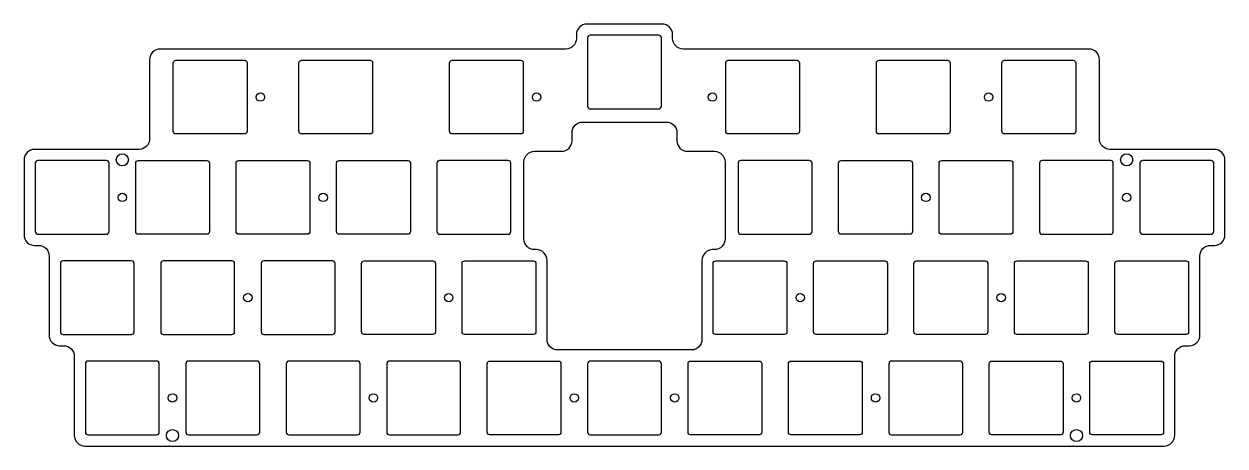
# Model space of a CAD drawing. Header units: millimetres. Extents: x -114 to 114, y -40 to 40.
import ezdxf

# ---------------------------------------------------------------- set-up
doc = ezdxf.new("R2010")
doc.units = ezdxf.units.MM
doc.layers.get('0').update_dxf_attribs({"linetype": 'CONTINUOUS'})

msp = doc.modelspace()

# ---------------------------------------------------------------- linework, layer by layer
for points in [[(-11.12, 35), (-88.09, 35, 0.414214), (-90.09, 33), (-90.09, 17.95, -0.414214), (-92.09, 15.95), (-111.9, 15.95, 0.414214), (-113.9, 13.95), (-113.9, -0.3, 0.414214), (-111.9, -2.3), (-111.14, -2.3, -0.414214), (-109.14, -4.3), (-109.14, -19.35, 0.414214), (-107.14, -21.35), (-106.37, -21.35, -0.414214), (-104.37, -23.35), (-104.37, -38.4, 0.414214), (-102.37, -40.4), (102.37, -40.4, 0.414214), (104.37, -38.4), (104.37, -23.35, -0.414214), (106.37, -21.35), (107.14, -21.35, 0.414214), (109.14, -19.35), (109.14, -4.3, -0.414214), (111.14, -2.3), (111.9, -2.3, 0.414214), (113.9, -0.3), (113.9, 13.95, 0.414214), (111.9, 15.95), (92.09, 15.95, -0.414214), (90.09, 17.95), (90.09, 33, 0.414214), (88.09, 35), (11.12, 35, -0.414214), (9.12, 37), (9.12, 37.76, 0.414214), (7.12, 39.76), (-7.12, 39.76, 0.414214), (-9.12, 37.76), (-9.12, 37, -0.414214)], [(-7, 37.14), (-7, 24.14, 0.414214), (-6.5, 23.64), (6.5, 23.64, 0.414214), (7, 24.14), (7, 37.14, 0.414214), (6.5, 37.64), (-6.5, 37.64, 0.414214)], [(-85.58, 19.38), (-85.58, 32.38, -0.414214), (-85.08, 32.88), (-72.08, 32.88, -0.414214), (-71.58, 32.38), (-71.58, 19.38, -0.414214), (-72.08, 18.88), (-85.08, 18.88, -0.414214)], [(-48.27, 18.88), (-61.27, 18.88, -0.414214), (-61.77, 19.38), (-61.77, 32.38, -0.414214), (-61.27, 32.88), (-48.27, 32.88, -0.414214), (-47.77, 32.38), (-47.77, 19.38, -0.414214)], [(-32.69, 32.88), (-19.69, 32.88, -0.414214), (-19.19, 32.38), (-19.19, 19.38, -0.414214), (-19.69, 18.88), (-32.69, 18.88, -0.414214), (-33.19, 19.38), (-33.19, 32.38, -0.414214)], [(32.69, 32.88, -0.414214), (33.19, 32.38), (33.19, 19.38, -0.414214), (32.69, 18.88), (19.69, 18.88, -0.414214), (19.19, 19.38), (19.19, 32.38, -0.414214), (19.69, 32.88)], [(61.27, 32.88, -0.414214), (61.77, 32.38), (61.77, 19.38, -0.414214), (61.27, 18.88), (48.27, 18.88, -0.414214), (47.77, 19.38), (47.77, 32.38, -0.414214), (48.27, 32.88)], [(72.08, 18.88, -0.414214), (71.58, 19.38), (71.58, 32.38, -0.414214), (72.08, 32.88), (85.08, 32.88, -0.414214), (85.58, 32.38), (85.58, 19.38, -0.414214), (85.08, 18.88)], [(19.07, 13.58), (19.07, -1.1, -0.414214), (17.07, -3.1), (16.69, -3.1, 0.414214), (14.69, -5.1), (14.69, -20.15, -0.414214), (12.69, -22.15), (-12.69, -22.15, -0.414214), (-14.69, -20.15), (-14.69, -5.1, 0.414214), (-16.69, -3.1), (-17.07, -3.1, -0.414214), (-19.07, -1.1), (-19.07, 13.58, -0.414214), (-17.07, 15.58), (-11.94, 15.58, 0.414214), (-9.94, 17.58), (-9.94, 19.14, -0.414214), (-7.94, 21.14), (7.94, 21.14, -0.414214), (9.94, 19.14), (9.94, 17.58, 0.414214), (11.94, 15.58), (17.07, 15.58, -0.414214)], [(-111.27, -0.17), (-98.27, -0.17, 0.414214), (-97.77, 0.33), (-97.77, 13.33, 0.414214), (-98.27, 13.83), (-111.27, 13.83, 0.414214), (-111.77, 13.33), (-111.77, 0.33, 0.414214)], [(-78.72, 13.33), (-78.72, 0.33, -0.414214), (-79.22, -0.17), (-92.22, -0.17, -0.414214), (-92.72, 0.33), (-92.72, 13.33, -0.414214), (-92.22, 13.83), (-79.22, 13.83, -0.414214)], [(-73.17, 13.83), (-60.17, 13.83, -0.414214), (-59.67, 13.33), (-59.67, 0.33, -0.414214), (-60.17, -0.17), (-73.17, -0.17, -0.414214), (-73.67, 0.33), (-73.67, 13.33, -0.414214)], [(-40.62, 13.33), (-40.62, 0.33, -0.414214), (-41.12, -0.17), (-54.12, -0.17, -0.414214), (-54.62, 0.33), (-54.62, 13.33, -0.414214), (-54.12, 13.83), (-41.12, 13.83, -0.414214)], [(-22.07, -0.17, 0.414214), (-21.57, 0.33), (-21.57, 13.33, 0.414214), (-22.07, 13.83), (-35.07, 13.83, 0.414214), (-35.57, 13.33), (-35.57, 0.33, 0.414214), (-35.07, -0.17)], [(35.57, 0.33), (35.57, 13.33, 0.414214), (35.07, 13.83), (22.07, 13.83, 0.414214), (21.57, 13.33), (21.57, 0.33, 0.414214), (22.07, -0.17), (35.07, -0.17, 0.414214)], [(54.12, 13.83, -0.414214), (54.62, 13.33), (54.62, 0.33, -0.414214), (54.12, -0.17), (41.12, -0.17, -0.414214), (40.62, 0.33), (40.62, 13.33, -0.414214), (41.12, 13.83)], [(73.17, -0.17), (60.17, -0.17, -0.414214), (59.67, 0.33), (59.67, 13.33, -0.414214), (60.17, 13.83), (73.17, 13.83, -0.414214), (73.67, 13.33), (73.67, 0.33, -0.414214)], [(78.72, 13.33), (78.72, 0.33, 0.414214), (79.22, -0.17), (92.22, -0.17, 0.414214), (92.72, 0.33), (92.72, 13.33, 0.414214), (92.22, 13.83), (79.22, 13.83, 0.414214)], [(98.27, -0.17), (111.27, -0.17, 0.414214), (111.77, 0.33), (111.77, 13.33, 0.414214), (111.27, 13.83), (98.27, 13.83, 0.414214), (97.77, 13.33), (97.77, 0.33, 0.414214)], [(-93.51, -5.22), (-106.51, -5.22, 0.414214), (-107.01, -5.72), (-107.01, -18.72, 0.414214), (-106.51, -19.22), (-93.51, -19.22, 0.414214), (-93.01, -18.72), (-93.01, -5.72, 0.414214)], [(-87.96, -18.72, 0.414214), (-87.46, -19.22), (-74.46, -19.22, 0.414214), (-73.96, -18.72), (-73.96, -5.72, 0.414214), (-74.46, -5.22), (-87.46, -5.22, 0.414214), (-87.96, -5.72)], [(-68.91, -5.72), (-68.91, -18.72, 0.414214), (-68.41, -19.22), (-55.41, -19.22, 0.414214), (-54.91, -18.72), (-54.91, -5.72, 0.414214), (-55.41, -5.22), (-68.41, -5.22, 0.414214)], [(-49.36, -19.22, -0.414214), (-49.86, -18.72), (-49.86, -5.72, -0.414214), (-49.36, -5.22), (-36.36, -5.22, -0.414214), (-35.86, -5.72), (-35.86, -18.72, -0.414214), (-36.36, -19.22)], [(-30.81, -18.72), (-30.81, -5.72, -0.414214), (-30.31, -5.22), (-17.31, -5.22, -0.414214), (-16.81, -5.72), (-16.81, -18.72, -0.414214), (-17.31, -19.22), (-30.31, -19.22, -0.414214)], [(17.31, -5.22), (30.31, -5.22, -0.414214), (30.81, -5.72), (30.81, -18.72, -0.414214), (30.31, -19.22), (17.31, -19.22, -0.414214), (16.81, -18.72), (16.81, -5.72, -0.414214)], [(49.36, -19.22), (36.36, -19.22, -0.414214), (35.86, -18.72), (35.86, -5.72, -0.414214), (36.36, -5.22), (49.36, -5.22, -0.414214), (49.86, -5.72), (49.86, -18.72, -0.414214)], [(55.41, -19.22, -0.414214), (54.91, -18.72), (54.91, -5.72, -0.414214), (55.41, -5.22), (68.41, -5.22, -0.414214), (68.91, -5.72), (68.91, -18.72, -0.414214), (68.41, -19.22)], [(73.96, -5.72, -0.414214), (74.46, -5.22), (87.46, -5.22, -0.414214), (87.96, -5.72), (87.96, -18.72, -0.414214), (87.46, -19.22), (74.46, -19.22, -0.414214), (73.96, -18.72)], [(93.01, -5.72, -0.414214), (93.51, -5.22), (106.51, -5.22, -0.414214), (107.01, -5.72), (107.01, -18.72, -0.414214), (106.51, -19.22), (93.51, -19.22, -0.414214), (93.01, -18.72)], [(-88.25, -37.77), (-88.25, -24.77, 0.414214), (-88.75, -24.27), (-101.75, -24.27, 0.414214), (-102.25, -24.77), (-102.25, -37.77, 0.414214), (-101.75, -38.27), (-88.75, -38.27, 0.414214)], [(-82.7, -38.27), (-69.7, -38.27, 0.414214), (-69.2, -37.77), (-69.2, -24.77, 0.414214), (-69.7, -24.27), (-82.7, -24.27, 0.414214), (-83.2, -24.77), (-83.2, -37.77, 0.414214)], [(-50.15, -37.77), (-50.15, -24.77, 0.414214), (-50.65, -24.27), (-63.65, -24.27, 0.414214), (-64.15, -24.77), (-64.15, -37.77, 0.414214), (-63.65, -38.27), (-50.65, -38.27, 0.414214)], [(-44.6, -24.27, 0.414214), (-45.1, -24.77), (-45.1, -37.77, 0.414214), (-44.6, -38.27), (-31.6, -38.27, 0.414214), (-31.1, -37.77), (-31.1, -24.77, 0.414214), (-31.6, -24.27)], [(-26.05, -24.77, -0.414214), (-25.55, -24.27), (-12.55, -24.27, -0.414214), (-12.05, -24.77), (-12.05, -37.77, -0.414214), (-12.55, -38.27), (-25.55, -38.27, -0.414214), (-26.05, -37.77)], [(-6.5, -38.27), (6.5, -38.27, 0.414214), (7, -37.77), (7, -24.77, 0.414214), (6.5, -24.27), (-6.5, -24.27, 0.414214), (-7, -24.77), (-7, -37.77, 0.414214)], [(25.55, -24.27, -0.414214), (26.05, -24.77), (26.05, -37.77, -0.414214), (25.55, -38.27), (12.55, -38.27, -0.414214), (12.05, -37.77), (12.05, -24.77, -0.414214), (12.55, -24.27)], [(31.6, -24.27), (44.6, -24.27, -0.414214), (45.1, -24.77), (45.1, -37.77, -0.414214), (44.6, -38.27), (31.6, -38.27, -0.414214), (31.1, -37.77), (31.1, -24.77, -0.414214)], [(64.15, -24.77, 0.414214), (63.65, -24.27), (50.65, -24.27, 0.414214), (50.15, -24.77), (50.15, -37.77, 0.414214), (50.65, -38.27), (63.65, -38.27, 0.414214), (64.15, -37.77)], [(83.2, -37.77, -0.414214), (82.7, -38.27), (69.7, -38.27, -0.414214), (69.2, -37.77), (69.2, -24.77, -0.414214), (69.7, -24.27), (82.7, -24.27, -0.414214), (83.2, -24.77)], [(88.25, -37.77), (88.25, -24.77, -0.414214), (88.75, -24.27), (101.75, -24.27, -0.414214), (102.25, -24.77), (102.25, -37.77, -0.414214), (101.75, -38.27), (88.75, -38.27, -0.414214)]]:
    msp.add_lwpolyline(points, format="xyb", close=True)
for centre, radius in [((-69.06, 25.88), 0.8), ((-16.67, 25.88), 0.8), ((16.67, 25.88), 0.8), ((69.06, 25.88), 0.8), ((-95.25, 13.97), 1.15), ((95.25, 13.97), 1.15), ((-95.25, 6.83), 0.8), ((-57.15, 6.83), 0.8), ((57.15, 6.83), 0.8), ((95.25, 6.83), 0.8), ((-71.44, -12.22), 0.8), ((-33.34, -12.22), 0.8), ((33.34, -12.22), 0.8), ((71.44, -12.22), 0.8), ((-85.73, -31.27), 0.8), ((-47.63, -31.27), 0.8), ((-9.53, -31.27), 0.8), ((9.52, -31.27), 0.8), ((47.62, -31.27), 0.8), ((85.72, -31.27), 0.8), ((-85.73, -38.42), 1.15), ((85.72, -38.42), 1.15)]:
    msp.add_circle(centre, radius)

doc.saveas('drawing.dxf')
